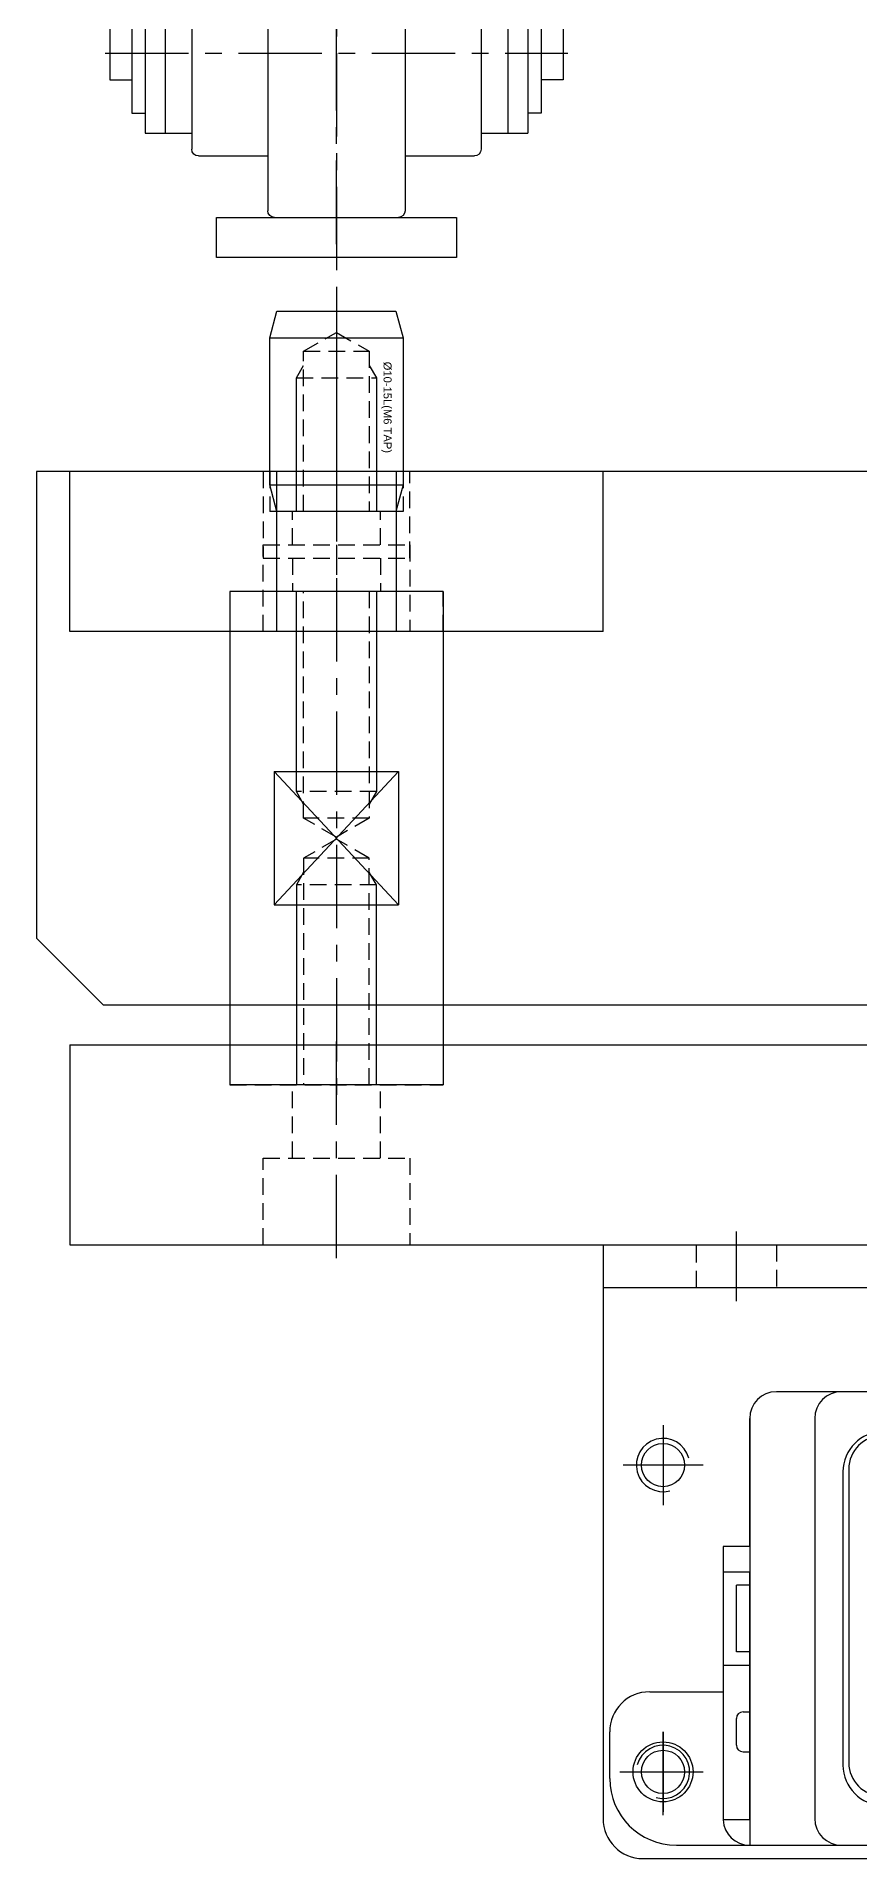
# Model space of a CAD drawing. Header units: inches. Extents: x 0 to 77285, y -118 to 40065.
# Drawn here: x 70505.9 to 70567.6, y 25183.2 to 25319.8 of the extents above; entities that cross this region are included whole.
import ezdxf
from ezdxf.enums import TextEntityAlignment as Align

# ---------------------------------------------------------------- set-up
doc = ezdxf.new("R2010")
doc.units = ezdxf.units.IN
doc.header["$LTSCALE"] = 5
doc.header["$MEASUREMENT"] = 0
for name, pattern in [('CENTER', [2, 1.25, -0.25, 0.25, -0.25]), ('HIDDEN', [0.375, 0.25, -0.125]), ('PHANTOM', [2.5, 1.25, -0.25, 0.25, -0.25, 0.25, -0.25])]:
    doc.linetypes.add(name, pattern=pattern)
for name, color, linetype in [('11', 1, 'CENTER'), ('22', 2, 'HIDDEN'), ('44', 4, 'Continuous'), ('77', 40, 'HIDDEN'), ('99', 181, 'Continuous'), ('A', 8, 'Continuous'), ('B', 123, 'Continuous'), ('BOM-T', 4, 'Continuous'), ('G', 231, 'Continuous'), ('T', 3, 'Continuous'), ('Y', 60, 'Continuous')]:
    doc.layers.add(name, color=color, linetype=linetype)
doc.layers.add('33', color=3, linetype='PHANTOM', lineweight=9)
doc.styles.get("Standard").update_dxf_attribs({"font": 'arial.ttf'})

# ---------------------------------------------------------------- blocks, each defined once
blk = doc.blocks.new('A$C5A8004F1')
at = {"layer": '11'}
for p, q in [((0, 41.34), (0, -60)), ((-22.5, 0), (22.5, 0))]:
    blk.add_line(p, q, dxfattribs=at)
blk = doc.blocks.new('A$C681845F8')
for p, q in [((12.2, 26.1), (12.2, 2.5)), ((22, 26.6), (12.7, 26.6)), ((22.5, 26.1), (22.5, 2.5)), ((12.2, 22), (7, 22)), ((27.7, 22), (22.5, 22)), ((6.5, 21.5), (6.5, 7.1)), ((28.2, 21.5), (28.2, 7.1)), ((3, 20.3), (3, 8.3)), ((6.5, 20.3), (3, 20.3)), ((4.5, 20.3), (4.5, 8.3)), ((31.7, 20.3), (28.2, 20.3)), ((30.2, 20.3), (30.2, 8.3)), ((31.7, 20.3), (31.7, 8.3)), ((2, 18.8), (2, 9.8)), ((2, 18.8), (3, 18.8)), ((32.7, 18.8), (31.7, 18.8)), ((32.7, 18.8), (32.7, 9.8)), ((0.35, 16.28), (0.35, 12.31)), ((0.35, 16.28), (2, 16.28)), ((34.35, 16.28), (32.7, 16.28)), ((34.35, 16.28), (34.35, 12.31)), ((0.35, 12.31), (2, 12.31)), ((34.35, 12.31), (32.7, 12.31)), ((2, 9.8), (3, 9.8)), ((32.7, 9.8), (31.7, 9.8)), ((6.5, 8.3), (3, 8.3)), ((31.7, 8.3), (28.2, 8.3)), ((12.2, 6.6), (7, 6.6)), ((27.7, 6.6), (22.5, 6.6)), ((22, 2), (12.7, 2))]:
    blk.add_line(p, q)
for centre, start, end in [((12.7, 26.1), 90, 180), ((22, 26.1), 0, 90), ((7, 21.5), 90, 180), ((27.7, 21.5), 0, 90), ((7, 7.1), 180, 270), ((27.7, 7.1), 270, 0), ((12.7, 2.5), 180, 270), ((22, 2.5), 270, 0)]:
    blk.add_arc(centre, 0.5, start, end)
at = {"layer": '11'}
for p, q in [((17.35, 0), (17.35, 28.6)), ((34.7, 14.3), (0, 14.3))]:
    blk.add_line(p, q, dxfattribs=at)
blk = doc.blocks.new('34543e5435435')
at = {"color": 6}
for p, q in [((-2.9, 1.8), (-2.9, 3.6)), ((-2.6, 3.9), (0, 3.9)), ((0.3, 3.6), (0.3, 0)), ((-4.3, 1.6), (-3.1, 1.6)), ((-3.1, 1.6), (-4.3, 1.6)), ((-4.6, -2.3), (-4.6, 1.3)), ((-4.6, 1.3), (-4.6, -2.3)), ((-1.4, -0.5), (-1.4, -2.3)), ((-1.4, -0.5), (-1.4, -2.3)), ((0, -0.3), (-1.2, -0.3)), ((-1.2, -0.3), (-0.2, -0.3)), ((-1.7, -2.6), (-4.3, -2.6)), ((-1.7, -2.6), (-4.3, -2.6))]:
    blk.add_line(p, q, dxfattribs=at)
for centre, radius, start, end in [((-2.6, 3.6), 0.3, 90, 180), ((0, 3.6), 0.3, 0, 90), ((-4.3, 1.3), 0.3, 90, 180), ((-4.3, 1.3), 0.3, 90, 180), ((-3.1, 1.8), 0.2, 270, 0), ((-3.1, 1.8), 0.2, 270, 0), ((0, 0), 0.3, 270, 0), ((-1.2, -0.5), 0.2, 90, 180), ((-1.2, -0.5), 0.2, 90, 180), ((-4.3, -2.3), 0.3, 180, 270), ((-4.3, -2.3), 0.3, 180, 270), ((-1.7, -2.3), 0.3, 270, 0), ((-1.7, -2.3), 0.3, 270, 0)]:
    blk.add_arc(centre, radius, start, end, dxfattribs=at)
blk = doc.blocks.new('A$C41a9233e')
at = {"layer": 'G'}
blk.add_lwpolyline([(-9, 19.77), (9, 19.77), (9, 16.77), (-9, 16.77)], close=True, dxfattribs=at)
blk.add_circle((-18.5, 102.48), 2.5, dxfattribs=at)
blk.add_blockref('A$C5A8004F1', (0, 60.73))
at = {"layer": 'B', "linetype": 'Continuous', "extrusion": (0, 0, -1), "zscale": -1}
for p in [(-17.35, 74.13), (-17.35, 17.77)]:
    blk.add_blockref('A$C681845F8', p, dxfattribs=at)
at = {"layer": 'G', "xscale": -1, "rotation": 270}
blk.add_blockref('34543e5435435', (-9.5, 80.43), dxfattribs=at)
at = {"layer": 'G', "rotation": 90.00000000000001}
blk.add_blockref('34543e5435435', (9.5, 80.43), dxfattribs=at)
blk = doc.blocks.new('ABC-20231201.094521')
at = {"linetype": 'Continuous'}
for p, q in [((190, 0), (-190, 0)), ((-190, 0), (-190, -35)), ((-190, -35), (-185, -40)), ((-185, -40), (185, -40))]:
    blk.add_line(p, q, dxfattribs=at)
at = {"layer": '11'}
blk.add_line((-167.5, 12), (-167.5, -18), dxfattribs=at)
blk = doc.blocks.new('A$C1862058d')
at = {"layer": 'A', "linetype": 'Continuous'}
blk.add_blockref('ABC-20231201.094521', (167.5, 0), dxfattribs=at)
blk = doc.blocks.new('A$C8d1595d3')
for p, q in [((2.5, 15), (2.5, 0)), ((2.5, 15), (377.5, 15)), ((2.5, 0), (377.5, 0))]:
    blk.add_line(p, q)
at = {"layer": '11'}
blk.add_line((22.5, -1), (22.5, 16), dxfattribs=at)
at = {"layer": '22'}
for p, q in [((14.5, 15), (14.5, 12)), ((30.5, 15), (30.5, 12)), ((14.5, 12), (30.5, 12)), ((19.2, 6.5), (19.2, 12)), ((25.8, 6.5), (25.8, 12)), ((17, 0), (17, 6.5)), ((17, 6.5), (28, 6.5)), ((28, 6.5), (28, 0))]:
    blk.add_line(p, q, dxfattribs=at)
blk = doc.blocks.new('A$C8b1ceeae')
for p, q in [((-10, 0), (10, 0)), ((-10, 0), (-10, -43)), ((10, 0), (10, -7)), ((100, 0), (120, 0)), ((100, 0), (100, -7)), ((120, -43), (120, 0)), ((-10, -3.2), (10, -3.2)), ((100, -3.2), (120, -3.2)), ((13, -10), (97, -10)), ((-7, -46), (117, -46))]:
    blk.add_line(p, q)
for centre in [(-5.5, -16.5), (115.5, -16.5), (-5.5, -39.5), (115.5, -39.5)]:
    blk.add_circle(centre, 1.62)
for centre, start, end in [((13, -7), 180, 270), ((97, -7), 270, 0), ((-7, -43), 180, 270), ((117, -43), 270, 0)]:
    blk.add_arc(centre, 3, start, end)
at = {"layer": '11'}
for p, q in [((0, -4.2), (0, 1)), ((110, -4.2), (110, 1)), ((-5.5, -13.5), (-5.5, -19.5)), ((115.5, -13.5), (115.5, -19.5)), ((-2.5, -16.5), (-8.5, -16.5)), ((118.5, -16.5), (112.5, -16.5)), ((-5.5, -36.5), (-5.5, -42.5)), ((115.5, -36.5), (115.5, -42.5)), ((-8.5, -39.5), (-2.5, -39.5)), ((118.5, -39.5), (112.5, -39.5))]:
    blk.add_line(p, q, dxfattribs=at)
at = {"layer": '22'}
for p, q in [((-3, -3.2), (-3, 0)), ((3, 0), (3, -3.2)), ((107, -3.2), (107, 0)), ((113, 0), (113, -3.2))]:
    blk.add_line(p, q, dxfattribs=at)
at = {"layer": 'T'}
for centre, start, end in [((-5.5, -16.5), 15, 285), ((115.5, -16.5), 255, 165), ((-5.5, -39.5), 255, 165), ((115.5, -39.5), 15, 285)]:
    blk.add_arc(centre, 2, start, end, dxfattribs=at)
blk = doc.blocks.new('A$C9c3b0687E')
for p, q in [((114.5, 28.5), (8.5, 28.5)), ((114.5, 28.5), (8.5, 28.5)), ((6.5, 16.9), (6.5, 26.5)), ((6.5, 26.5), (6.5, -5.5)), ((11.38, 26.5), (11.38, -3.5)), ((13.5, 22.5), (13.5, 0.5)), ((13.93, 22.69), (13.93, 0.69)), ((4.5, 16.9), (4.5, -3.6)), ((6.5, 16.9), (4.5, 16.9)), ((4.5, 15), (6.5, 15)), ((5.5, 9), (5.5, 14)), ((6.5, 14), (5.5, 14)), ((6.5, 15), (6.5, 4.5)), ((6.5, -3.6), (6.5, 15)), ((6.5, 9), (5.5, 9)), ((4.5, 8), (6.5, 8)), ((-1, 6), (4.5, 6)), ((6, 4.5), (6.5, 4.5)), ((-4, -0.5), (-4, 3)), ((5.5, 2), (5.5, 4)), ((6, 1.5), (6.5, 1.5)), ((6.5, 1.5), (6.5, -3.6)), ((6.5, -3.6), (4.5, -3.6)), ((1, -5.5), (6.5, -5.5)), ((6.5, -5.5), (114.5, -5.5)), ((6.5, -5.5), (114.5, -5.5))]:
    blk.add_line(p, q)
blk.add_circle((0, 0), 2.25)
for centre, radius, start, end in [((8.5, 26.5), 2, 90, 180), ((8.5, 26.5), 2, 90, 180), ((13.38, 26.5), 2, 90, 180), ((16.5, 22.5), 3, 90, 180), ((16.43, 22.69), 2.5, 90, 180), ((-1, 3), 3, 90, 180), ((6, 4), 0.5, 90, 180), ((6, 2), 0.5, 180, 270), ((16.5, 0.5), 3, 180, 270), ((16.43, 0.69), 2.5, 180, 270), ((1, -0.5), 5, 180, 270), ((6.5, -3.5), 2, 182.866, 270), ((13.38, -3.5), 2, 180, 270)]:
    blk.add_arc(centre, radius, start, end)
at = {"layer": '11'}
for p, q in [((0, -3.25), (0, 3.25)), ((-3.25, 0), (3.25, 0))]:
    blk.add_line(p, q, dxfattribs=at)
blk = doc.blocks.new('A$Cc19e61f4')
for p, q in [((-20, 12), (20, 12)), ((-20, 0), (-20, 12)), ((-5.5, 5.5, 0), (-5.5, 12, 0)), ((5.5, 12, 0), (5.5, 5.5, 0)), ((20, 0), (20, 12)), ((5.5, 5.5, 0), (-5.5, 5.5, 0)), ((-3.3, 5.5, 0), (-3.3, 3, 0)), ((3.3, 5.5, 0), (3.3, 3, 0)), ((-8, 0), (-8, 3)), ((-8, 3), (8, 3)), ((8, 3), (8, 0)), ((-20, 0), (20, 0))]:
    blk.add_line(p, q)
at = {"layer": '11'}
blk.add_line((0, 13, 0), (0, -1, 0), dxfattribs=at)
blk = doc.blocks.new('A$Ce1e81472')
for p, q in [((0, 12), (40, 12)), ((0, 0), (0, 12)), ((15, 12, 0), (15, 9, 0)), ((25, 12, 0), (25, 9, 0)), ((40, 0), (40, 12)), ((15, 9), (25, 9)), ((16.7, 6.5, 0), (16.7, 9, 0)), ((23.3, 6.5, 0), (23.3, 9, 0)), ((25.5, 6.5, 0), (14.5, 6.5, 0)), ((14.5, 6.5, 0), (14.5, 0, 0)), ((25.5, 0, 0), (25.5, 6.5, 0)), ((0, 0), (40, 0))]:
    blk.add_line(p, q)
at = {"layer": '11'}
blk.add_line((20, 13, 0), (20, -1, 0), dxfattribs=at)
blk = doc.blocks.new('A$C3dc8191a')
for p, q in [((0, 12), (40, 12)), ((0, 0), (0, 12)), ((15.5, 0), (15.5, 12)), ((24.5, 12), (24.5, 0)), ((40, 0), (40, 12)), ((0, 0), (40, 0))]:
    blk.add_line(p, q)
at = {"layer": '11'}
blk.add_line((20, 13), (20, -1), dxfattribs=at)
blk = doc.blocks.new('A$Cb0f354e5')
for p, q in [((13, 37, 0), (-3, 37, 0)), ((-3, 37, 0), (-3, 0)), ((13, 37, 0), (13, 0)), ((0.34, 23.5, 0), (9.66, 23.5, 0)), ((0.34, 23.5, 0), (0.34, 13.5, 0)), ((9.66, 23.5, 0), (9.66, 13.5, 0)), ((0.34, 13.5, 0), (9.66, 13.5, 0)), ((13, 0), (-3, 0))]:
    blk.add_line(p, q)
at = {"layer": '11'}
blk.add_line((5, 38, 0), (5, -1), dxfattribs=at)
at = {"layer": '22'}
for p, q in [((2.54, 20, 0), (2.54, 37, 0)), ((7.46, 37, 0), (7.46, 20, 0)), ((8, 22, 0), (2, 22, 0)), ((5, 18.58, 0), (2.54, 20, 0)), ((7.46, 20, 0), (2.54, 20, 0)), ((7.46, 20, 0), (5, 18.58, 0)), ((5, 18.42, 0), (2.54, 17, 0)), ((7.46, 17, 0), (5, 18.42, 0)), ((2.54, 17, 0), (2.54, 0, 0)), ((7.46, 17, 0), (2.54, 17, 0)), ((7.46, 0, 0), (7.46, 17, 0)), ((8, 15, 0), (2, 15, 0))]:
    blk.add_line(p, q, dxfattribs=at)
at = {"layer": 'A'}
for p, q in [((9.66, 13.5, 0), (0.34, 23.5, 0)), ((0.34, 13.5, 0), (9.66, 23.5, 0))]:
    blk.add_line(p, q, dxfattribs=at)
at = {"layer": 'T'}
for p, q in [((2, 22, 0), (2, 37, 0)), ((8, 37, 0), (8, 22, 0)), ((2.54, 21.06, 0), (2, 22, 0)), ((8, 22, 0), (7.46, 21.06, 0)), ((2.54, 15.94, 0), (2, 15, 0)), ((8, 15, 0), (7.46, 15.94, 0)), ((2, 15, 0), (2, 0, 0)), ((8, 0, 0), (8, 15, 0))]:
    blk.add_line(p, q, dxfattribs=at)
blk = doc.blocks.new('A$C38c03a7b')
for p, q in [((-5, 13), (-4.46, 15)), ((-4.46, 15), (4.46, 15)), ((4.46, 15), (5, 13)), ((-5, 2), (-5, 13)), ((-5, 13), (5, 13)), ((5, 13), (5, 2)), ((-4.46, 0), (-5, 2)), ((-5, 2), (5, 2)), ((5, 2), (4.46, 0)), ((4.46, 0), (-4.46, 0))]:
    blk.add_line(p, q)
at = {"layer": '11'}
blk.add_line((0, 16), (0, -1), dxfattribs=at)
at = {"layer": '22'}
for p, q in [((-2.46, 12), (0, 13.42)), ((0, 13.42), (2.46, 12)), ((-2.46, 0), (-2.46, 12)), ((-2.46, 12), (2.46, 12)), ((2.46, 12), (2.46, 0)), ((-3, 10), (3, 10))]:
    blk.add_line(p, q, dxfattribs=at)
at = {"layer": 'T'}
for p, q in [((-3, 10), (-2.46, 10.94)), ((2.46, 10.94), (3, 10)), ((-3, 0), (-3, 10)), ((3, 10), (3, 0))]:
    blk.add_line(p, q, dxfattribs=at)
at = {"layer": 'BOM-T', "color": 4}
blk.add_text('%%C10-15L(M6 TAP)', height=0.6, rotation=270, dxfattribs=at).set_placement((3.84, 11.22), align=Align.MIDDLE_LEFT)
blk = doc.blocks.new('A$C44923449')
at = {"xscale": -1}
blk.add_blockref('A$C3dc8191a', (20, 28, 0), dxfattribs=at)
for name, p in [('A$Cb0f354e5', (-5, -6)), ('A$C8d1595d3', (-22.5, -18))]:
    blk.add_blockref(name, p)
at = {"layer": '22', "xscale": -1}
blk.add_blockref('A$Cc19e61f4', (0, 28, 0), dxfattribs=at)
at = {"layer": '44'}
blk.add_blockref('A$C38c03a7b', (0, 37, 0), dxfattribs=at)
at = {"layer": '77', "xscale": -1}
blk.add_blockref('A$Ce1e81472', (20, 28, 0), dxfattribs=at)
at = {"layer": '99'}
blk.add_blockref('A$C9c3b0687E', (24.5, -57.5), dxfattribs=at)
at = {"layer": 'Y'}
blk.add_blockref('A$C8b1ceeae', (30, -18), dxfattribs=at)

msp = doc.modelspace()

# ---------------------------------------------------------------- block references
msp.add_blockref('A$C44923449', (70528.36379752, 25247.23021317, 0))
at = {"layer": '33'}
msp.add_blockref('A$C41a9233e', (70528.36379752, 25286.50205642, 0), dxfattribs=at)
at = {"layer": 'A'}
msp.add_blockref('A$C1862058d', (70528.36379752, 25287.23021317, 0), dxfattribs=at)

doc.saveas('drawing.dxf')
